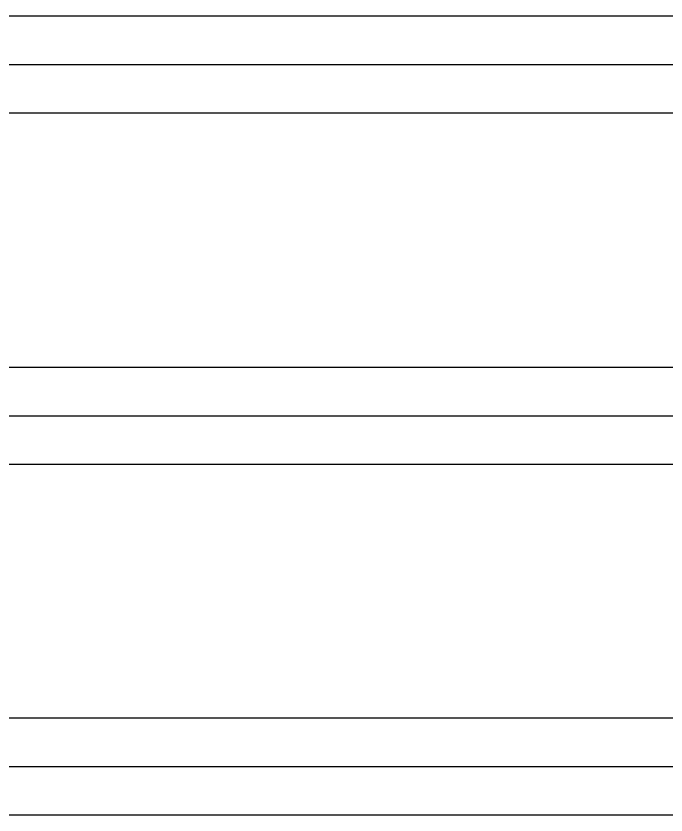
# Model space of a CAD drawing. Header units: millimetres. Extents: x 661 to 1125, y 84 to 277.
# Drawn here: x 1023.79 to 1032.5, y 210.51 to 221.22 of the extents above; entities that cross this region are included whole.
import ezdxf

# ---------------------------------------------------------------- set-up
doc = ezdxf.new("R2010")
doc.units = ezdxf.units.MM

# ---------------------------------------------------------------- blocks, each defined once
blk = doc.blocks.new('D')
for p, q in [((950.807, 221.219), (1125.244, 221.219)), ((950.807, 220.569), (1125.244, 220.569)), ((950.807, 219.919), (1125.244, 219.919)), ((1011.415, 216.511), (1125.244, 216.511)), ((1011.415, 215.861), (1125.244, 215.861)), ((1011.415, 215.211), (1125.244, 215.211)), ((1011.415, 211.811), (1125.244, 211.811)), ((1011.415, 211.161), (1125.244, 211.161)), ((1011.415, 210.511), (1125.244, 210.511))]:
    blk.add_line(p, q)

msp = doc.modelspace()

# ---------------------------------------------------------------- block references
msp.add_blockref('D', (0, 0))

doc.saveas('drawing.dxf')
